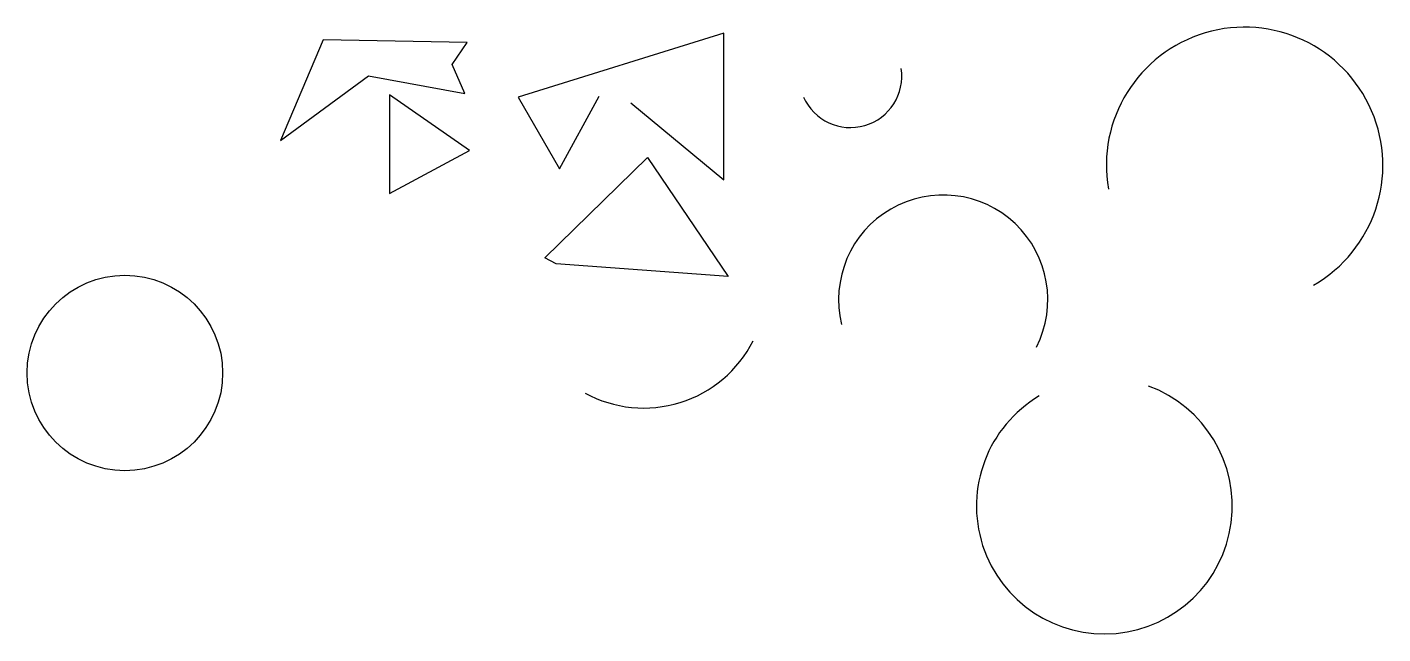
# Model space of a CAD drawing. Header units: millimetres. Extents: x -540 to 1817, y -714 to 342.
import ezdxf

# ---------------------------------------------------------------- set-up
doc = ezdxf.new("R2010")
doc.units = ezdxf.units.MM

msp = doc.modelspace()

# ---------------------------------------------------------------- linework, layer by layer
for p, q in [((671.5, 330.8), (314, 220)), ((671.5, 75.8), (671.5, 330.8)), ((90, 224), (90, 52.4)), ((229.2, 127.1), (90, 224)), ((314, 220), (385.4, 95)), ((385.4, 95), (454.4, 221.4)), ((510, 210), (671.5, 75.8)), ((90, 52.4), (229.2, 127.1))]:
    msp.add_line(p, q)
for points in [[(225, 315), (-25, 319.3), (-99.7, 144.6), (53.8, 256.6), (221, 225.9), (199.1, 276.4), (225, 315)], [(360, -60), (538.9, 114.7), (679.1, -92.3), (380, -69.9), (360, -60)]]:
    msp.add_lwpolyline(points)
msp.add_circle((-370, -260), 170)
for centre, radius, start, end in [((1576.9, 101.1), 240.4, 299.9156, 189.8536), ((891.6, 256.2), 89.3, 203.9157, 8.6171), ((1052.9, -132.3), 181.9, 332.9734, 193.7552), ((532.1, -107.6), 213.4, 241.4249, 333.1041), ((1333.1, -491.5), 222.4, 120.5752, 69.853)]:
    msp.add_arc(centre, radius, start, end)

doc.saveas('drawing.dxf')
